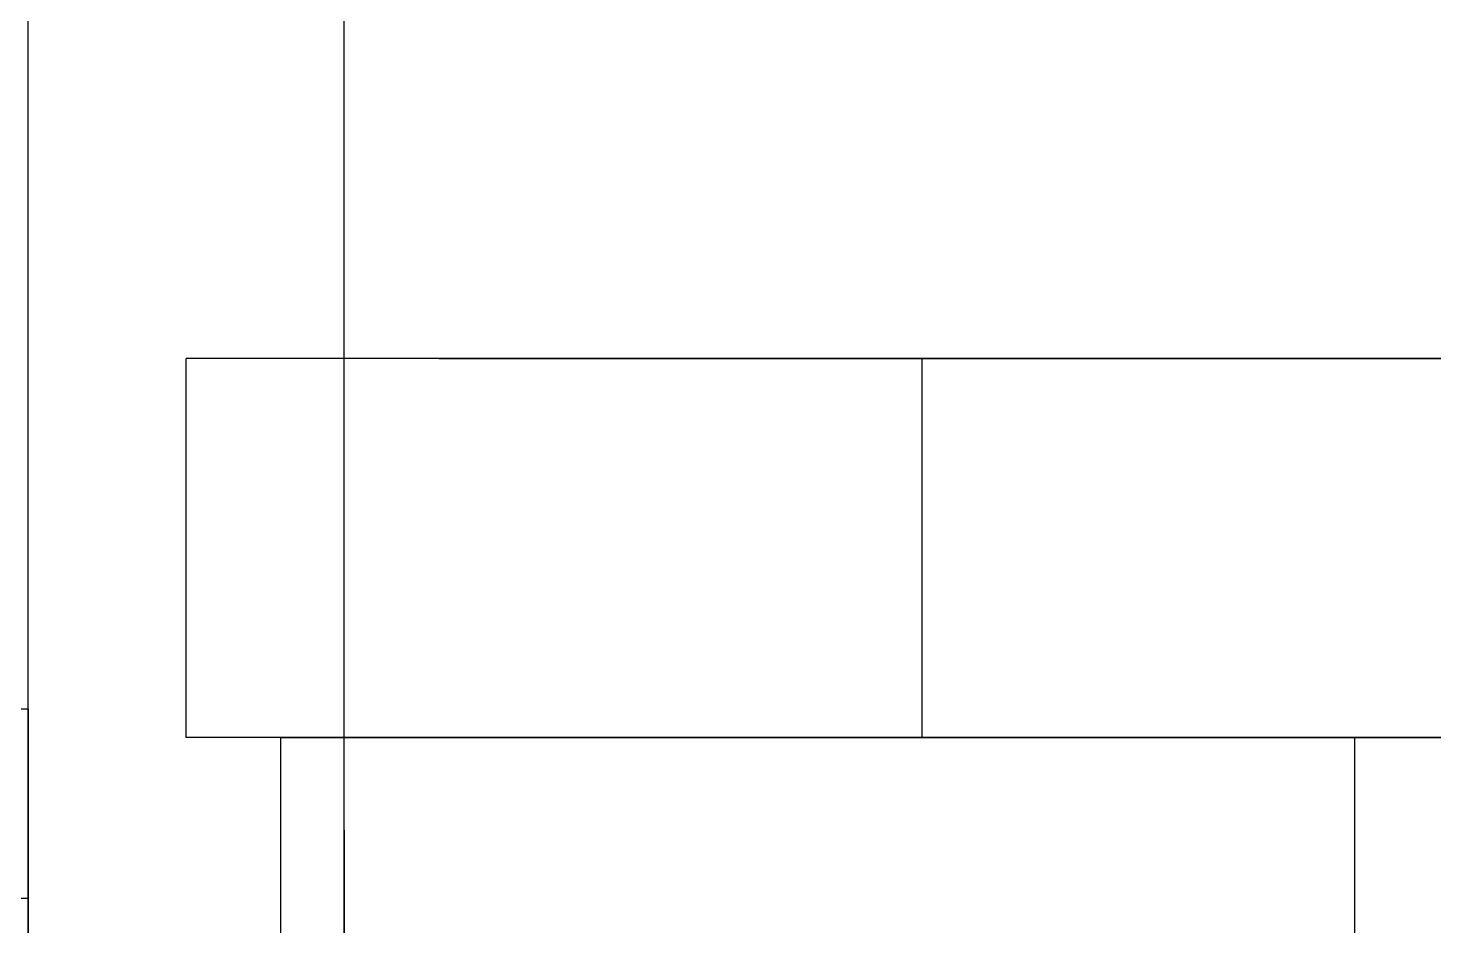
# Model space of a CAD drawing. Header units: millimetres. Extents: x -201 to 3037, y -406 to 3230.
# Drawn here: x 125 to 169.5, y 989.04 to 1017.47 of the extents above; entities that cross this region are included whole.
import ezdxf

# ---------------------------------------------------------------- set-up
doc = ezdxf.new("R2010")
doc.units = ezdxf.units.MM
doc.layers.add('HIDDEN', color=8, linetype='Continuous')
doc.layers.add('VISIBLE', color=7, linetype='Continuous')

msp = doc.modelspace()

# ---------------------------------------------------------------- linework, layer by layer
at = {"layer": 'HIDDEN'}
for points in [[(125, 900), (125, 1030)], [(125, 900), (125, 1030)], [(125, 900), (125, 1030)], [(135, 900), (135, 1030)], [(135, 900), (135, 1030)], [(135, 900), (135, 1030)], [(130, 995), (130, 1007)], [(135, 1007), (134.383, 1007), (133.792, 1007), (133.231, 1007), (132.705, 1007), (132.216, 1007), (131.769, 1007), (131.367, 1007), (131.012, 1007), (130.707, 1007), (130.455, 1007), (130.257, 1007), (130.115, 1007), (130.029, 1007), (130, 1007)], [(138, 1007), (137.104, 1007), (136.22, 1007), (135.358, 1007), (134.529, 1007), (133.744, 1007), (133.012, 1007), (132.343, 1007), (131.745, 1007), (131.226, 1007), (130.792, 1007), (130.449, 1007), (130.201, 1007), (130.05, 1007), (130, 1007)], [(130, 995), (130, 1007)], [(362, 1007), (138, 1007)], [(153.3, 1007), (153.217, 1007), (152.973, 1007), (152.58, 1007), (152.058, 1007), (151.432, 1007), (150.734, 1007), (150, 1007), (149.266, 1007), (148.568, 1007), (147.942, 1007), (147.42, 1007), (147.027, 1007), (146.783, 1007), (146.7, 1007)], [(146.7, 1007), (146.783, 1007), (147.027, 1007), (147.42, 1007), (147.942, 1007), (148.568, 1007), (149.266, 1007), (150, 1007), (150.734, 1007), (151.432, 1007), (152.058, 1007), (152.58, 1007), (152.973, 1007), (153.217, 1007), (153.3, 1007)], [(153.3, 1007), (153.217, 1007), (152.973, 1007), (152.58, 1007), (152.058, 1007), (151.432, 1007), (150.734, 1007), (150, 1007), (149.266, 1007), (148.568, 1007), (147.942, 1007), (147.42, 1007), (147.027, 1007), (146.783, 1007), (146.7, 1007)], [(146.7, 1007), (146.783, 1007), (147.027, 1007), (147.42, 1007), (147.942, 1007), (148.568, 1007), (149.266, 1007), (150, 1007), (150.734, 1007), (151.432, 1007), (152.058, 1007), (152.58, 1007), (152.973, 1007), (153.217, 1007), (153.3, 1007)], [(153.3, 995), (153.3, 1007)], [(153.3, 995), (153.3, 1007)], [(125, 995.9), (118, 995.9)], [(125, 995.9), (118, 995.9)], [(125, 995.9), (118, 995.9)], [(125, 989.9), (125, 995.9)], [(125, 995.9), (125, 989.9)], [(125, 989.9), (125, 995.9)], [(125, 989.9), (125, 995.9)], [(135, 995), (134.383, 995), (133.792, 995), (133.231, 995), (132.705, 995), (132.216, 995), (131.769, 995), (131.367, 995), (131.012, 995), (130.707, 995), (130.455, 995), (130.257, 995), (130.115, 995), (130.029, 995), (130, 995)], [(138, 995), (137.104, 995), (136.22, 995), (135.358, 995), (134.529, 995), (133.744, 995), (133.012, 995), (132.343, 995), (131.745, 995), (131.226, 995), (130.792, 995), (130.449, 995), (130.201, 995), (130.05, 995), (130, 995)], [(133, 975), (133, 995)], [(133, 975), (133, 995)], [(133, 995), (167, 995)], [(133, 995), (167, 995)], [(362, 995), (138, 995)], [(153.3, 995), (153.217, 995), (152.973, 995), (152.58, 995), (152.058, 995), (151.432, 995), (150.734, 995), (150, 995), (149.266, 995), (148.568, 995), (147.942, 995), (147.42, 995), (147.027, 995), (146.783, 995), (146.7, 995)], [(146.7, 995), (146.783, 995), (147.027, 995), (147.42, 995), (147.942, 995), (148.568, 995), (149.266, 995), (150, 995), (150.734, 995), (151.432, 995), (152.058, 995), (152.58, 995), (152.973, 995), (153.217, 995), (153.3, 995)], [(153.3, 995), (153.217, 995), (152.973, 995), (152.58, 995), (152.058, 995), (151.432, 995), (150.734, 995), (150, 995), (149.266, 995), (148.568, 995), (147.942, 995), (147.42, 995), (147.027, 995), (146.783, 995), (146.7, 995)], [(146.7, 995), (146.783, 995), (147.027, 995), (147.42, 995), (147.942, 995), (148.568, 995), (149.266, 995), (150, 995), (150.734, 995), (151.432, 995), (152.058, 995), (152.58, 995), (152.973, 995), (153.217, 995), (153.3, 995)], [(167, 975), (167, 995)], [(125, 989.47), (125, 989.761), (125, 990.049), (125, 990.329), (125, 990.598), (125, 990.853), (125, 991.091), (125, 991.308), (125, 991.503), (125, 991.671), (125, 991.813), (125, 991.924), (125, 992.005), (125, 992.054), (125, 992.07)], [(125, 992.07), (125, 992.005), (125, 991.813), (125, 991.503), (125, 991.091), (125, 990.598), (125, 990.049), (125, 989.47), (125, 988.891), (125, 988.342), (125, 987.849), (125, 987.437), (125, 987.127), (125, 986.935), (125, 986.87)], [(125, 989.47), (125, 989.761), (125, 990.049), (125, 990.329), (125, 990.598), (125, 990.853), (125, 991.091), (125, 991.308), (125, 991.503), (125, 991.671), (125, 991.813), (125, 991.924), (125, 992.005), (125, 992.054), (125, 992.07)], [(125, 992.07), (125, 992.005), (125, 991.813), (125, 991.503), (125, 991.091), (125, 990.598), (125, 990.049), (125, 989.47), (125, 988.891), (125, 988.342), (125, 987.849), (125, 987.437), (125, 987.127), (125, 986.935), (125, 986.87)], [(125, 992.07), (125, 991.813), (125, 991.091), (125, 990.049), (125, 988.891), (125, 987.849), (125, 987.127), (125, 986.87), (125, 987.127), (125, 987.849), (125, 988.891), (125, 990.049), (125, 991.091), (125, 991.813), (125, 992.07)], [(125, 992.07), (125, 991.813), (125, 991.091), (125, 990.049), (125, 988.891), (125, 987.849), (125, 987.127), (125, 986.87), (125, 987.127), (125, 987.849), (125, 988.891), (125, 990.049), (125, 991.091), (125, 991.813), (125, 992.07)], [(135, 989.47), (135, 989.761), (135, 990.049), (135, 990.329), (135, 990.598), (135, 990.853), (135, 991.091), (135, 991.308), (135, 991.503), (135, 991.671), (135, 991.813), (135, 991.924), (135, 992.005), (135, 992.054), (135, 992.07)], [(135, 992.07), (135, 992.005), (135, 991.813), (135, 991.503), (135, 991.091), (135, 990.598), (135, 990.049), (135, 989.47), (135, 988.891), (135, 988.342), (135, 987.849), (135, 987.437), (135, 987.127), (135, 986.935), (135, 986.87)], [(135, 989.47), (135, 989.761), (135, 990.049), (135, 990.329), (135, 990.598), (135, 990.853), (135, 991.091), (135, 991.308), (135, 991.503), (135, 991.671), (135, 991.813), (135, 991.924), (135, 992.005), (135, 992.054), (135, 992.07)], [(135, 992.07), (135, 992.005), (135, 991.813), (135, 991.503), (135, 991.091), (135, 990.598), (135, 990.049), (135, 989.47), (135, 988.891), (135, 988.342), (135, 987.849), (135, 987.437), (135, 987.127), (135, 986.935), (135, 986.87)], [(125, 989.9), (118, 989.9)], [(125, 941.9), (125, 989.9)], [(125, 989.9), (125, 941.9)], [(125, 986.87), (125, 986.886), (125, 986.935), (125, 987.016), (125, 987.127), (125, 987.269), (125, 987.437), (125, 987.632), (125, 987.849), (125, 988.087), (125, 988.342), (125, 988.611), (125, 988.891), (125, 989.179), (125, 989.47)], [(125, 986.87), (125, 986.886), (125, 986.935), (125, 987.016), (125, 987.127), (125, 987.269), (125, 987.437), (125, 987.632), (125, 987.849), (125, 988.087), (125, 988.342), (125, 988.611), (125, 988.891), (125, 989.179), (125, 989.47)], [(135, 986.87), (135, 986.886), (135, 986.935), (135, 987.016), (135, 987.127), (135, 987.269), (135, 987.437), (135, 987.632), (135, 987.849), (135, 988.087), (135, 988.342), (135, 988.611), (135, 988.891), (135, 989.179), (135, 989.47)], [(135, 986.87), (135, 986.886), (135, 986.935), (135, 987.016), (135, 987.127), (135, 987.269), (135, 987.437), (135, 987.632), (135, 987.849), (135, 988.087), (135, 988.342), (135, 988.611), (135, 988.891), (135, 989.179), (135, 989.47)]]:
    msp.add_lwpolyline(points, dxfattribs=at)
at = {"layer": 'VISIBLE'}
for points in [[(125, 900), (125, 1030)], [(135, 900), (135, 1030)], [(138, 1007), (137.78, 1007), (137.561, 1007), (137.342, 1007), (137.123, 1007), (136.905, 1007), (136.688, 1007), (136.472, 1007), (136.257, 1007), (136.043, 1007), (135.831, 1007), (135.62, 1007), (135.412, 1007), (135.205, 1007), (135, 1007)], [(138, 1007), (362, 1007)], [(125, 995.9), (118, 995.9)], [(138, 995), (137.78, 995), (137.561, 995), (137.342, 995), (137.123, 995), (136.905, 995), (136.688, 995), (136.472, 995), (136.257, 995), (136.043, 995), (135.831, 995), (135.62, 995), (135.412, 995), (135.205, 995), (135, 995)], [(138, 995), (362, 995)], [(167, 975), (167, 995)], [(125, 989.9), (118, 989.9)]]:
    msp.add_lwpolyline(points, dxfattribs=at)

doc.saveas('drawing.dxf')
